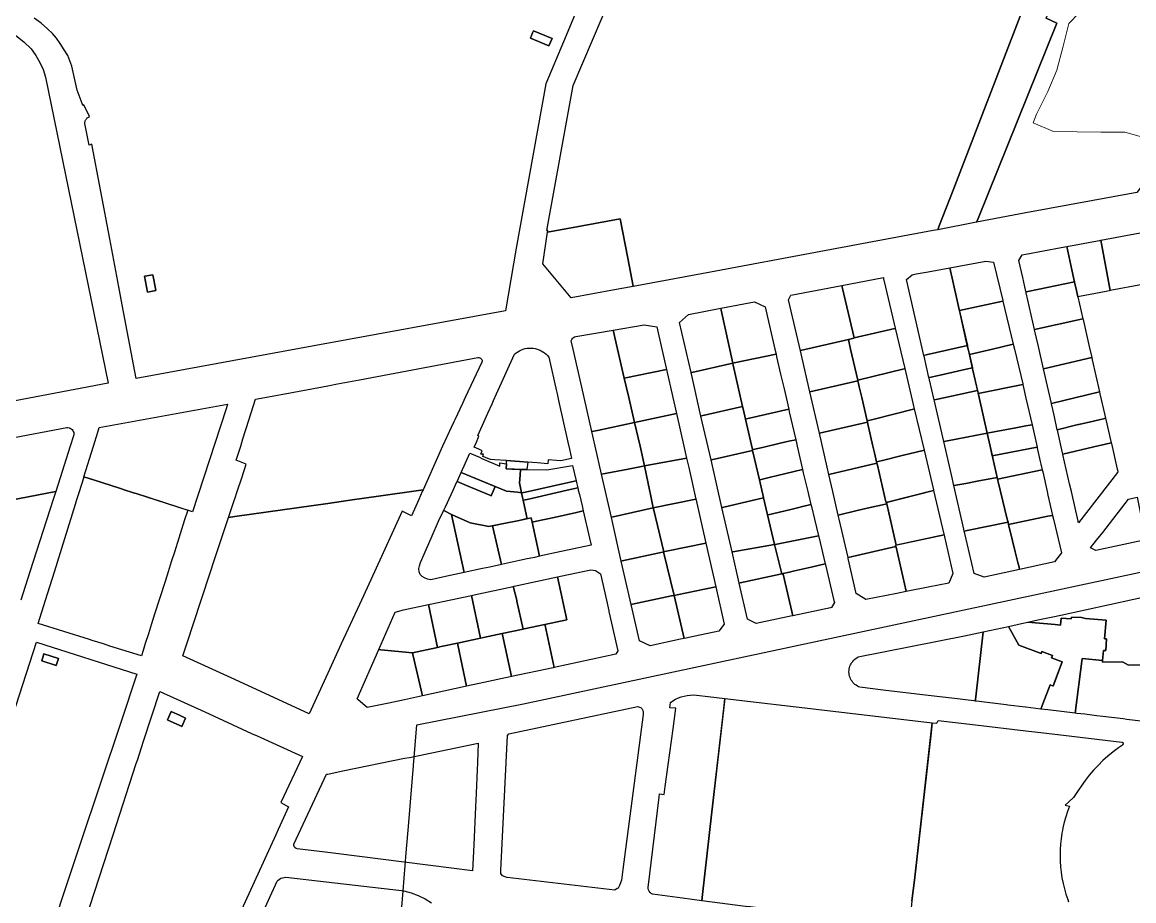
# Model space of a CAD drawing. Header units: metres. Extents: x 3 to 1027712, y 40 to 4430649.
# Drawn here: x 509466.7 to 509953.1, y 4409615.6 to 4410000.1 of the extents above; entities that cross this region are included whole.
import ezdxf

# ---------------------------------------------------------------- set-up
doc = ezdxf.new("R2010")
doc.units = ezdxf.units.M
doc.header["$MEASUREMENT"] = 0
doc.layers.add('A.ES.SDGC.CP.07003.cadastralparcel — CadastralParcel', color=1, linetype='Continuous')
doc.layers.add('Cauces_artificiales_5_km', color=141, linetype='Continuous', lineweight=30)
doc.layers.add('Lagunas_5_km', color=7, linetype='Continuous', lineweight=9, true_color=0xbff2e1)

msp = doc.modelspace()

# ---------------------------------------------------------------- linework, layer by layer
at = {"layer": 'A.ES.SDGC.CP.07003.cadastralparcel — CadastralParcel', "color": 7, "linetype": 'Continuous', "flags": 128}
for points in [[(509696.6, 4409908.24), (509696.7, 4409908.94), (509696.28, 4409908.97), (509707.78, 4409972.41), (509720.47, 4410002.19), (509731.91, 4410029.07), (509753.47, 4410079.67), (509755.49, 4410078.7), (509861.26, 4410027.88), (509904.92, 4410006.6), (509874.05, 4409926.6), (509868.02, 4409910.99), (509867.36, 4409909.29), (509865.38, 4409908.92), (509816.19, 4409899.76), (509767.9, 4409890.77), (509734.09, 4409884.48), (509734.07, 4409884.58), (509731.74, 4409896.78), (509728.44, 4409914.02), (509711.8, 4409911), (509696.6, 4409908.24)], [(509884.35, 4409912.6), (509884.98, 4409914.16), (509919.47, 4409999.63), (509914.84, 4410001.94), (509916.08, 4410004.7), (509935.37, 4410047.29), (509937.07, 4410051.17), (510027.7, 4410021.85), (509956.01, 4409927.54), (509954.55, 4409925.63), (509905.97, 4409916.61), (509884.35, 4409912.6)], [(509697.21, 4409989.7), (509698.55, 4409992.95), (509690.43, 4409996.31), (509690.08, 4409995.46), (509689.09, 4409993.06), (509697.21, 4409989.7)], [(509697.21, 4409989.7), (509689.09, 4409993.06), (509690.08, 4409995.46), (509690.43, 4409996.31), (509698.55, 4409992.95), (509697.21, 4409989.7)], [(509734.09, 4409884.48), (509725.9, 4409882.95), (509706.95, 4409879.42), (509700.42, 4409887.29), (509694.57, 4409894.34), (509696.6, 4409908.24), (509711.8, 4409911), (509728.44, 4409914.02), (509731.74, 4409896.78), (509734.07, 4409884.58), (509734.09, 4409884.48)], [(509942.85, 4409882.65), (509938.66, 4409904.68), (509955.92, 4409907.88), (509956.95, 4409902.6), (509959.73, 4409888.31), (509960.2, 4409885.92), (509956.95, 4409885.31), (509942.85, 4409882.65)], [(509906.01, 4409882.05), (509905.97, 4409882.21), (509904.58, 4409888.31), (509902.89, 4409895.75), (509904.32, 4409898.32), (509905.97, 4409898.63), (509921.33, 4409901.47), (509923.8, 4409901.93), (509926.05, 4409891.79), (509926.82, 4409888.31), (509927.21, 4409886.54), (509918.68, 4409884.73), (509911.73, 4409883.26), (509906.01, 4409882.05)], [(509938.27, 4409904.61), (509938.66, 4409904.68), (509942.85, 4409882.65), (509942.42, 4409882.57), (509941.02, 4409882.3), (509929.42, 4409880.11), (509928.67, 4409879.97), (509928.05, 4409882.76), (509927.4, 4409885.7), (509926.82, 4409888.31), (509926.05, 4409891.79), (509923.8, 4409901.93), (509929.42, 4409902.97), (509937.32, 4409904.43), (509938.27, 4409904.61)], [(509853.67, 4409887.48), (509856.15, 4409889.6), (509857.96, 4409889.93), (509863.2, 4409890.89), (509872.65, 4409892.63), (509875.89, 4409878.28), (509876.76, 4409874.44), (509880.33, 4409858.6), (509862.22, 4409854.51), (509861.3, 4409854.3), (509853.67, 4409887.48)], [(509891.76, 4409895.14), (509895.79, 4409878.38), (509895.88, 4409878.01), (509876.86, 4409874), (509876.76, 4409874.44), (509875.89, 4409878.28), (509872.65, 4409892.63), (509888.34, 4409895.52), (509891.76, 4409895.14)], [(509520.32, 4409888.92), (509520.21, 4409888.9), (509521.54, 4409881.92), (509525.23, 4409882.63), (509525.19, 4409882.81), (509523.9, 4409889.61), (509520.32, 4409888.92)], [(509521.54, 4409881.92), (509520.21, 4409888.9), (509520.32, 4409888.92), (509523.9, 4409889.61), (509525.19, 4409882.81), (509525.23, 4409882.63), (509521.54, 4409881.92)], [(509839.78, 4409887.67), (509843.56, 4409888.38), (509843.69, 4409887.82), (509844.56, 4409884.08), (509848.78, 4409866.16), (509848.56, 4409866.11), (509830.82, 4409861.92), (509825.71, 4409883.58), (509825.39, 4409884.94), (509839.78, 4409887.67)], [(509906.01, 4409882.05), (509911.73, 4409883.26), (509918.68, 4409884.73), (509927.21, 4409886.54), (509927.23, 4409886.45), (509927.28, 4409886.23), (509927.4, 4409885.7), (509928.05, 4409882.76), (509928.67, 4409879.97), (509929.42, 4409876.68), (509930.88, 4409870.29), (509909.72, 4409865.68), (509906.09, 4409881.68), (509906.03, 4409881.96), (509906.01, 4409882.05)], [(509825.71, 4409883.58), (509830.82, 4409861.92), (509830.59, 4409861.87), (509828.27, 4409861.32), (509807.33, 4409856.38), (509807.23, 4409856.35), (509802.1, 4409878.62), (509803.03, 4409880.71), (509825.39, 4409884.94), (509825.71, 4409883.58)], [(509792.12, 4409874.29), (509796.08, 4409857.06), (509796.6, 4409854.83), (509778.26, 4409851.01), (509777.62, 4409850.89), (509772.6, 4409874.03), (509772.4, 4409874.91), (509787.14, 4409877.7), (509791.82, 4409875.61), (509792.12, 4409874.29)], [(509895.88, 4409878.01), (509900.4, 4409859.16), (509891.25, 4409857.06), (509881.2, 4409854.75), (509880.68, 4409857.06), (509880.44, 4409858.11), (509876.86, 4409874), (509895.88, 4409878.01)], [(509772.6, 4409874.03), (509777.62, 4409850.89), (509759.7, 4409846.81), (509759.38, 4409846.74), (509754.36, 4409868.71), (509758.25, 4409872.23), (509772.4, 4409874.91), (509772.6, 4409874.03)], [(509725.33, 4409865.32), (509738.95, 4409867.62), (509744.44, 4409866.75), (509746.63, 4409857.06), (509748.64, 4409848.19), (509730.19, 4409844.33), (509727.24, 4409857.06), (509725.33, 4409865.32)], [(509930.91, 4409870.16), (509930.96, 4409869.94), (509933.63, 4409858.22), (509934.72, 4409853.41), (509913.64, 4409848.42), (509911.42, 4409858.22), (509909.77, 4409865.46), (509909.74, 4409865.57), (509909.72, 4409865.68), (509930.88, 4409870.29), (509930.91, 4409870.16)], [(509730.19, 4409844.33), (509732.15, 4409835.84), (509734.68, 4409824.93), (509718.41, 4409821.47), (509716, 4409820.96), (509712.63, 4409835.84), (509711.59, 4409840.43), (509707.81, 4409857.06), (509707, 4409860.65), (509707.16, 4409861.21), (509707.46, 4409861.71), (509707.88, 4409862.12), (509708.38, 4409862.4), (509708.95, 4409862.55), (509725.33, 4409865.32), (509727.24, 4409857.06), (509730.19, 4409844.33)], [(509848.56, 4409866.11), (509848.78, 4409866.16), (509852.96, 4409848.51), (509852.68, 4409848.44), (509832.35, 4409843.44), (509829.2, 4409857.06), (509828.58, 4409859.75), (509828.27, 4409861.32), (509830.59, 4409861.87), (509830.82, 4409861.92), (509848.56, 4409866.11)], [(509670.44, 4409828.96), (509672.3, 4409833.07), (509672.95, 4409834.49), (509674.27, 4409837.42), (509682.15, 4409854.84), (509682.83, 4409855.4), (509683.27, 4409855.71), (509683.56, 4409855.91), (509684.32, 4409856.33), (509685.14, 4409856.71), (509685.98, 4409857.02), (509686.84, 4409857.24), (509687.71, 4409857.4), (509688.6, 4409857.47), (509689.48, 4409857.47), (509690.37, 4409857.4), (509691.24, 4409857.25), (509692.1, 4409857.02), (509692.94, 4409856.72), (509693.75, 4409856.35), (509694.52, 4409855.92), (509694.82, 4409855.71), (509695.25, 4409855.41), (509695.94, 4409854.85), (509696.58, 4409854.23), (509697.16, 4409853.56), (509700.52, 4409838.62), (509700.79, 4409837.42), (509701.45, 4409834.49), (509705.52, 4409816.37), (509706.22, 4409813.27), (509707.12, 4409809.23), (509702.35, 4409808.17), (509700.52, 4409808.33), (509696.8, 4409808.64), (509696.66, 4409806.86), (509692.1, 4409807.21), (509687.95, 4409807.53), (509684.32, 4409807.81), (509678.68, 4409808.25), (509673.57, 4409808.64), (509671.56, 4409808.8), (509668.29, 4409810.04), (509668.61, 4409811.01), (509668.12, 4409811.05), (509667.38, 4409811.11), (509668.05, 4409812.6), (509666.51, 4409813.27), (509664.5, 4409814.14), (509665.47, 4409816.37), (509666.59, 4409818.95), (509666.03, 4409819.2), (509668.12, 4409823.82), (509670.44, 4409828.96)], [(509811.38, 4409838.37), (509807.23, 4409856.35), (509807.33, 4409856.38), (509828.27, 4409861.32), (509828.58, 4409859.75), (509829.2, 4409857.06), (509832.35, 4409843.44), (509832.42, 4409843.15), (509811.44, 4409838.38), (509811.38, 4409838.37)], [(509863.53, 4409844.61), (509861.39, 4409853.9), (509861.3, 4409854.3), (509862.22, 4409854.51), (509880.33, 4409858.6), (509880.44, 4409858.11), (509880.68, 4409857.06), (509881.2, 4409854.75), (509882.53, 4409848.83), (509879.75, 4409848.21), (509868.46, 4409845.71), (509866.9, 4409845.36), (509864.44, 4409844.82), (509863.53, 4409844.61)], [(509904.55, 4409841.86), (509904.63, 4409841.5), (509885.06, 4409837.63), (509885, 4409837.93), (509882.76, 4409847.83), (509881.2, 4409854.75), (509891.25, 4409857.06), (509900.4, 4409859.16), (509900.9, 4409857.06), (509904.55, 4409841.86)], [(509604.68, 4409841.81), (509612.76, 4409843.33), (509614.3, 4409843.62), (509666.15, 4409853.35), (509666.55, 4409853.37), (509666.94, 4409853.29), (509667.29, 4409853.12), (509667.59, 4409852.86), (509667.81, 4409852.53), (509667.94, 4409852.15), (509667.97, 4409851.76), (509667.9, 4409851.37), (509660.61, 4409835.84), (509659.36, 4409833.17), (509656.05, 4409826.13), (509655.64, 4409825.26), (509654.47, 4409822.77), (509650.65, 4409814.62), (509644.47, 4409800.77), (509642.1, 4409795.45), (509637.12, 4409794.74), (509614.3, 4409791.49), (509612.12, 4409791.18), (509600.47, 4409789.52), (509559.67, 4409783.72), (509556.97, 4409783.34), (509559.56, 4409791.18), (509559.67, 4409791.52), (509560.74, 4409794.74), (509562.73, 4409800.77), (509564.71, 4409806.75), (509560.35, 4409808.38), (509562.31, 4409814.62), (509563.31, 4409817.79), (509564.46, 4409821.47), (509564.87, 4409822.77), (509568.73, 4409835.07), (509572.83, 4409835.84), (509585.62, 4409838.24), (509600.4, 4409841.01), (509604.68, 4409841.81)], [(509778.26, 4409851.01), (509796.6, 4409854.83), (509796.86, 4409853.69), (509798.59, 4409846.15), (509800.08, 4409839.67), (509800.96, 4409835.84), (509802.13, 4409830.74), (509783.63, 4409826.6), (509783.2, 4409826.38), (509782.15, 4409830.96), (509781.93, 4409831.93), (509777.83, 4409849.98), (509777.62, 4409850.89), (509778.26, 4409851.01)], [(509934.96, 4409852.38), (509938.17, 4409838.28), (509917.08, 4409833.28), (509913.66, 4409848.34), (509913.64, 4409848.42), (509934.72, 4409853.41), (509934.96, 4409852.38)], [(509730.19, 4409844.33), (509748.64, 4409848.19), (509751.43, 4409835.84), (509753.02, 4409828.82), (509734.68, 4409824.93), (509732.15, 4409835.84), (509730.19, 4409844.33)], [(509759.7, 4409846.81), (509777.62, 4409850.89), (509777.83, 4409849.98), (509781.93, 4409831.93), (509763.96, 4409827.81), (509763.7, 4409827.75), (509759.38, 4409846.74), (509759.7, 4409846.81)], [(509852.68, 4409848.44), (509852.96, 4409848.51), (509857.11, 4409830.9), (509856.79, 4409830.82), (509848.11, 4409828.6), (509839, 4409826.27), (509836.47, 4409825.62), (509834.11, 4409835.84), (509833.98, 4409836.39), (509833.02, 4409840.54), (509832.69, 4409841.98), (509832.42, 4409843.15), (509832.35, 4409843.44), (509852.68, 4409848.44)], [(509882.61, 4409848.48), (509882.76, 4409847.83), (509884.77, 4409838.93), (509866.69, 4409835.04), (509865.77, 4409834.85), (509863.75, 4409843.62), (509863.61, 4409844.27), (509863.53, 4409844.61), (509864.44, 4409844.82), (509866.9, 4409845.36), (509868.46, 4409845.71), (509879.75, 4409848.21), (509882.53, 4409848.83), (509882.61, 4409848.48)], [(509815.54, 4409820.33), (509811.38, 4409838.37), (509811.44, 4409838.38), (509832.42, 4409843.15), (509832.69, 4409841.98), (509833.02, 4409840.54), (509833.98, 4409836.39), (509834.11, 4409835.84), (509836.47, 4409825.62), (509836.58, 4409825.14), (509815.56, 4409820.33), (509815.54, 4409820.33)], [(509885, 4409837.93), (509885.47, 4409835.84), (509888.99, 4409820.24), (509870.88, 4409816.81), (509869.96, 4409816.64), (509865.9, 4409834.29), (509865.77, 4409834.85), (509866.69, 4409835.04), (509884.77, 4409838.93), (509885, 4409837.93)], [(509904.63, 4409841.5), (509905.97, 4409835.59), (509908.61, 4409823.94), (509905.97, 4409823.45), (509901.54, 4409822.62), (509892.02, 4409820.81), (509889.65, 4409820.36), (509888.99, 4409820.24), (509885.47, 4409835.84), (509885.06, 4409837.63), (509904.63, 4409841.5)], [(509938.36, 4409837.46), (509940.49, 4409828.13), (509940.79, 4409826.79), (509939.92, 4409826.59), (509938.65, 4409826.28), (509935.58, 4409825.56), (509929.07, 4409824.04), (509928.8, 4409823.98), (509919.68, 4409821.79), (509918.25, 4409828.13), (509917.11, 4409833.16), (509917.08, 4409833.28), (509938.17, 4409838.28), (509938.36, 4409837.46)], [(509541.26, 4409785.87), (509516.53, 4409793.83), (509515.38, 4409794.18), (509510.93, 4409795.63), (509510.64, 4409795.71), (509508.86, 4409796.29), (509498.36, 4409799.68), (509493.72, 4409801.17), (509497.9, 4409814.62), (509499.78, 4409820.69), (509500.36, 4409822.68), (509556.58, 4409832.92), (509555.93, 4409830.92), (509541.26, 4409785.87)], [(509734.68, 4409824.93), (509753.02, 4409828.82), (509756.23, 4409814.62), (509757.42, 4409809.38), (509739.08, 4409805.9), (509737.06, 4409814.62), (509734.68, 4409824.93)], [(509763.96, 4409827.81), (509781.93, 4409831.93), (509782.15, 4409830.96), (509783.2, 4409826.38), (509786.26, 4409813.04), (509786.33, 4409812.74), (509768.29, 4409808.55), (509768.14, 4409808.52), (509763.7, 4409827.75), (509763.96, 4409827.81)], [(509783.63, 4409826.6), (509802.13, 4409830.74), (509802.38, 4409829.66), (509805.21, 4409817.39), (509802.23, 4409816.7), (509798.35, 4409815.81), (509790.64, 4409814.04), (509786.61, 4409813.11), (509786.26, 4409813.04), (509783.2, 4409826.38), (509783.63, 4409826.6)], [(509856.79, 4409830.82), (509857.11, 4409830.9), (509861.38, 4409812.83), (509861.02, 4409812.74), (509851.75, 4409810.43), (509843.23, 4409808.31), (509840.62, 4409807.66), (509839.69, 4409811.68), (509839.01, 4409814.62), (509836.95, 4409823.56), (509836.58, 4409825.14), (509836.47, 4409825.62), (509839, 4409826.27), (509848.11, 4409828.6), (509856.79, 4409830.82)], [(509718.41, 4409821.47), (509734.68, 4409824.93), (509737.06, 4409814.62), (509739.08, 4409805.9), (509738.44, 4409805.78), (509731.86, 4409804.53), (509720.23, 4409802.33), (509717.44, 4409814.62), (509716, 4409820.96), (509718.41, 4409821.47)], [(509815.56, 4409820.33), (509836.58, 4409825.14), (509836.95, 4409823.56), (509839.01, 4409814.62), (509839.69, 4409811.68), (509840.62, 4409807.66), (509840.75, 4409807.06), (509819.71, 4409802.2), (509818.99, 4409805.33), (509815.54, 4409820.33), (509815.56, 4409820.33)], [(509891.22, 4409810.37), (509890.26, 4409814.62), (509888.99, 4409820.24), (509889.65, 4409820.36), (509892.02, 4409820.81), (509901.54, 4409822.62), (509905.97, 4409823.45), (509908.61, 4409823.94), (509910.82, 4409814.19), (509891.22, 4409810.37)], [(509940.92, 4409826.25), (509943.25, 4409816.05), (509943.25, 4409816.03), (509942.6, 4409815.87), (509935.7, 4409814.21), (509922.11, 4409811.1), (509922, 4409811.58), (509919.73, 4409821.6), (509919.68, 4409821.79), (509928.8, 4409823.98), (509929.07, 4409824.04), (509935.58, 4409825.56), (509938.65, 4409826.28), (509939.92, 4409826.59), (509940.79, 4409826.79), (509940.92, 4409826.25)], [(509870.88, 4409816.81), (509888.99, 4409820.24), (509890.26, 4409814.62), (509891.45, 4409809.34), (509893.37, 4409800.87), (509884.59, 4409799.23), (509879.6, 4409798.3), (509875.31, 4409797.5), (509874.4, 4409797.33), (509873.31, 4409802.07), (509869.96, 4409816.64), (509870.88, 4409816.81)], [(509793.6, 4409800.84), (509789.54, 4409799.87), (509789.32, 4409799.82), (509786.48, 4409812.07), (509786.33, 4409812.74), (509786.26, 4409813.04), (509786.61, 4409813.11), (509790.64, 4409814.04), (509798.35, 4409815.81), (509802.23, 4409816.7), (509805.21, 4409817.39), (509805.53, 4409815.98), (509805.84, 4409814.62), (509808.2, 4409804.35), (509793.6, 4409800.84)], [(509910.9, 4409813.83), (509911.06, 4409813.15), (509912.24, 4409807.91), (509912.52, 4409806.67), (509913.09, 4409804.16), (509893.54, 4409800.11), (509893.37, 4409800.87), (509891.45, 4409809.34), (509891.28, 4409810.06), (509891.22, 4409810.37), (509910.82, 4409814.19), (509910.9, 4409813.83)], [(509946.13, 4409803.61), (509946.22, 4409803.23), (509946.04, 4409803), (509928.93, 4409781.09), (509928.86, 4409781.4), (509928.79, 4409781.7), (509925.83, 4409794.74), (509925.08, 4409798.04), (509922.16, 4409810.87), (509922.11, 4409811.1), (509935.7, 4409814.21), (509942.6, 4409815.87), (509943.25, 4409816.03), (509943.33, 4409815.67), (509945.89, 4409804.47), (509946.13, 4409803.61)], [(509662.96, 4409801.32), (509658.75, 4409803.05), (509662.6, 4409811.54), (509663.24, 4409811.26), (509666.75, 4409809.73), (509667.9, 4409809.23), (509675.73, 4409805.81), (509675.74, 4409807.28), (509678.58, 4409806.88), (509678.42, 4409804.64), (509680.96, 4409804.54), (509682, 4409804.5), (509684.72, 4409804.4), (509684.55, 4409801.88), (509684.32, 4409798.46), (509685.24, 4409794.12), (509683.38, 4409794.43), (509678.65, 4409794.86), (509662.96, 4409801.32)], [(509682, 4409804.5), (509678.42, 4409804.64), (509678.58, 4409806.88), (509678.68, 4409808.25), (509684.32, 4409807.81), (509687.95, 4409807.53), (509687.46, 4409804.3), (509682, 4409804.5)], [(509742.88, 4409787.62), (509742.13, 4409791.23), (509741.54, 4409794.09), (509741.4, 4409794.74), (509739.08, 4409805.9), (509757.42, 4409809.38), (509758.4, 4409805.26), (509761.5, 4409791.34), (509742.88, 4409787.62)], [(509786.49, 4409812.07), (509789.32, 4409799.82), (509791.12, 4409792.07), (509791.16, 4409791.89), (509786.78, 4409790.88), (509773.16, 4409787.73), (509772.93, 4409787.68), (509768.14, 4409808.52), (509768.29, 4409808.55), (509786.33, 4409812.74), (509786.49, 4409812.07)], [(509865.48, 4409795.46), (509865.56, 4409795.1), (509844.73, 4409789.9), (509844.64, 4409790.26), (509840.94, 4409806.26), (509840.75, 4409807.06), (509840.62, 4409807.66), (509843.23, 4409808.31), (509851.75, 4409810.43), (509861.02, 4409812.74), (509861.38, 4409812.83), (509865.48, 4409795.46)], [(509685.24, 4409794.12), (509684.32, 4409798.46), (509684.55, 4409801.88), (509684.72, 4409804.4), (509687.46, 4409804.3), (509696.21, 4409804.21), (509707.53, 4409806.09), (509709.11, 4409799.38), (509704.48, 4409798.36), (509686.95, 4409794.49), (509685.24, 4409794.12)], [(509720.23, 4409802.33), (509731.86, 4409804.53), (509738.44, 4409805.78), (509739.08, 4409805.9), (509741.4, 4409794.74), (509741.54, 4409794.09), (509742.13, 4409791.23), (509742.88, 4409787.62), (509724.71, 4409783.45), (509724.52, 4409783.42), (509720.23, 4409802.33)], [(509789.54, 4409799.87), (509793.6, 4409800.84), (509808.2, 4409804.35), (509808.53, 4409802.93), (509810.49, 4409794.74), (509810.8, 4409793.46), (509811.88, 4409788.97), (509807.59, 4409787.95), (509807.21, 4409787.92), (509802.44, 4409786.72), (509793.18, 4409784.5), (509792.92, 4409784.45), (509791.16, 4409791.89), (509791.12, 4409792.07), (509789.32, 4409799.82), (509789.54, 4409799.87)], [(509844.73, 4409789.9), (509844.93, 4409789.95), (509845.07, 4409789.35), (509844.87, 4409789.3), (509844.49, 4409789.22), (509837.81, 4409787.67), (509832.08, 4409786.35), (509823.81, 4409784.44), (509821.43, 4409794.74), (509819.71, 4409802.2), (509840.75, 4409807.06), (509840.94, 4409806.26), (509844.64, 4409790.26), (509844.73, 4409789.9)], [(509913.29, 4409803.28), (509915.23, 4409794.74), (509915.6, 4409793.09), (509917.6, 4409784.29), (509915.6, 4409783.98), (509898.35, 4409780.34), (509898.12, 4409781.28), (509897.81, 4409782.56), (509894.84, 4409794.74), (509893.82, 4409798.89), (509893.65, 4409799.61), (509893.54, 4409800.11), (509913.09, 4409804.16), (509913.18, 4409803.76), (509913.29, 4409803.28)], [(509538.95, 4409786.07), (509537.74, 4409782.28), (509535.82, 4409776.21), (509535.21, 4409774.31), (509533.27, 4409768.21), (509531.91, 4409763.92), (509530.54, 4409759.63), (509529.18, 4409755.34), (509526.91, 4409748.19), (509524.64, 4409741.05), (509523.27, 4409736.76), (509521.91, 4409732.47), (509520.54, 4409728.18), (509519.57, 4409725.11), (509518.82, 4409722.76), (509505.04, 4409727.1), (509502.19, 4409728), (509497.29, 4409729.55), (509496.18, 4409729.9), (509473.73, 4409736.98), (509476.91, 4409747.19), (509480.77, 4409759.59), (509485.32, 4409774.22), (509490, 4409789.25), (509490.6, 4409791.18), (509491.71, 4409794.74), (509493.59, 4409800.77), (509493.72, 4409801.17), (509498.36, 4409799.68), (509508.86, 4409796.29), (509510.64, 4409795.71), (509510.93, 4409795.63), (509515.38, 4409794.18), (509516.53, 4409793.83), (509539.12, 4409786.56), (509538.95, 4409786.07)], [(509671.91, 4409792.84), (509673.62, 4409796.93), (509678.65, 4409794.86), (509683.38, 4409794.43), (509685.24, 4409794.12), (509685.4, 4409793.38), (509686.06, 4409790.16), (509687.68, 4409782.82), (509687.1, 4409782.7), (509684.22, 4409782.07), (509677.51, 4409780.74), (509670.86, 4409779.43), (509662.76, 4409780.96), (509654.62, 4409784.69), (509651.19, 4409786.41), (509651.4, 4409786.82), (509651.92, 4409787.97), (509654.38, 4409793.39), (509655.25, 4409795.32), (509656.89, 4409798.94), (509656.98, 4409799.15), (509661.18, 4409797.38), (509671.37, 4409793.06), (509671.91, 4409792.84)], [(509673.47, 4409796.99), (509673.62, 4409796.93), (509671.91, 4409792.84), (509671.69, 4409792.93), (509671.37, 4409793.06), (509661.18, 4409797.38), (509656.98, 4409799.15), (509658.75, 4409803.05), (509662.96, 4409801.32), (509673.2, 4409797.1), (509673.47, 4409796.99)], [(509709.26, 4409798.74), (509709.83, 4409796.33), (509705.12, 4409795.32), (509687.61, 4409791.28), (509685.91, 4409790.89), (509685.4, 4409793.38), (509685.24, 4409794.12), (509686.95, 4409794.49), (509704.48, 4409798.36), (509709.11, 4409799.38), (509709.26, 4409798.74)], [(509878.98, 4409777.43), (509878.78, 4409778.3), (509874.4, 4409797.33), (509875.31, 4409797.5), (509879.6, 4409798.3), (509884.59, 4409799.23), (509893.37, 4409800.87), (509893.65, 4409799.61), (509894.84, 4409794.74), (509897.81, 4409782.56), (509898.12, 4409781.28), (509880.23, 4409777.68), (509878.98, 4409777.43)], [(509642.1, 4409795.45), (509641.78, 4409794.74), (509640.19, 4409791.18), (509637.02, 4409784.07), (509632.98, 4409786.07), (509620.83, 4409759.59), (509615.14, 4409747.19), (509614.3, 4409745.35), (509606.34, 4409728), (509600.47, 4409715.2), (509592.31, 4409697.42), (509559.67, 4409712.39), (509536.94, 4409722.81), (509538.66, 4409728), (509545.01, 4409747.19), (509549.11, 4409759.59), (509550.59, 4409764.05), (509553.48, 4409772.79), (509556.97, 4409783.34), (509559.67, 4409783.72), (509600.47, 4409789.52), (509612.12, 4409791.18), (509614.3, 4409791.49), (509637.12, 4409794.74), (509642.1, 4409795.45)], [(509709.95, 4409795.8), (509710.06, 4409795.32), (509710.52, 4409793.39), (509711.68, 4409788.43), (509712.21, 4409786.21), (509709.24, 4409785.56), (509699.46, 4409783.42), (509691.79, 4409781.74), (509689.93, 4409781.33), (509689.49, 4409783.22), (509687.68, 4409782.82), (509686.06, 4409790.16), (509685.91, 4409790.89), (509687.61, 4409791.28), (509705.12, 4409795.32), (509709.83, 4409796.33), (509709.95, 4409795.8)], [(509849.23, 4409771.3), (509844.93, 4409789.95), (509865.56, 4409795.1), (509870.06, 4409776.04), (509870.11, 4409775.83), (509849.23, 4409771.3)], [(509761.6, 4409790.92), (509765.84, 4409772.16), (509748.7, 4409768.59), (509747.95, 4409768.42), (509747.55, 4409768.33), (509742.98, 4409787.15), (509742.88, 4409787.62), (509761.5, 4409791.34), (509761.6, 4409790.92)], [(509791.16, 4409791.89), (509792.92, 4409784.45), (509795.87, 4409771.48), (509777.72, 4409768.32), (509777.37, 4409768.26), (509772.93, 4409787.68), (509773.16, 4409787.73), (509786.78, 4409790.88), (509791.16, 4409791.89)], [(509793.18, 4409784.5), (509802.44, 4409786.72), (509807.21, 4409787.92), (509807.59, 4409787.95), (509811.88, 4409788.97), (509812.06, 4409788.22), (509813.41, 4409782.56), (509815.14, 4409775.36), (509796.25, 4409771.54), (509795.87, 4409771.48), (509792.92, 4409784.45), (509793.18, 4409784.5)], [(509844.87, 4409789.3), (509845.07, 4409789.35), (509849.23, 4409771.3), (509848.9, 4409771.23), (509849.03, 4409770.68), (509828.1, 4409765.84), (509824.24, 4409782.56), (509823.81, 4409784.44), (509832.08, 4409786.35), (509837.81, 4409787.67), (509844.49, 4409789.22), (509844.87, 4409789.3)], [(509955.93, 4409785.7), (509956.95, 4409780.43), (509957.41, 4409778.04), (509958.28, 4409773.56), (509956.95, 4409773.28), (509936.48, 4409768.95), (509934.24, 4409770.05), (509936.88, 4409773.43), (509939.54, 4409776.85), (509950.91, 4409791.42), (509954.67, 4409792.21), (509955.93, 4409785.7)], [(509650.94, 4409785.91), (509651.19, 4409786.41), (509654.62, 4409784.69), (509660.05, 4409759.25), (509651.92, 4409757.5), (509645.58, 4409756.13), (509644, 4409756.41), (509642.74, 4409756.97), (509641.69, 4409757.51), (509640.87, 4409758.34), (509640.45, 4409759.61), (509640.27, 4409760.98), (509640.51, 4409762.23), (509640.93, 4409763.73), (509645.6, 4409774.27), (509649.37, 4409782.79), (509650.02, 4409784.1), (509650.94, 4409785.91)], [(509662.76, 4409780.96), (509670.86, 4409779.43), (509672.52, 4409779.76), (509672.66, 4409779.08), (509676.48, 4409762.8), (509673.25, 4409762.11), (509671.3, 4409761.69), (509668.11, 4409761), (509660.05, 4409759.25), (509654.62, 4409784.69), (509662.76, 4409780.96)], [(509693.1, 4409766.4), (509689.93, 4409781.33), (509691.79, 4409781.74), (509699.46, 4409783.42), (509709.24, 4409785.56), (509712.21, 4409786.21), (509715.02, 4409774.27), (509715.72, 4409771.29), (509700.52, 4409768), (509695.05, 4409766.82), (509693.1, 4409766.4)], [(509724.71, 4409783.45), (509742.88, 4409787.62), (509742.98, 4409787.15), (509747.55, 4409768.33), (509747.4, 4409768.3), (509746.92, 4409768.18), (509729.23, 4409764.4), (509728.85, 4409764.31), (509724.52, 4409783.42), (509724.71, 4409783.45)], [(509917.6, 4409784.29), (509917.99, 4409782.56), (509921.48, 4409767.82), (509918.47, 4409764.02), (509903.16, 4409760.63), (509902.92, 4409761.63), (509902.42, 4409763.7), (509901.28, 4409768.36), (509900.1, 4409773.18), (509898.35, 4409780.34), (509915.6, 4409783.98), (509917.6, 4409784.29)], [(509684.22, 4409782.07), (509689.49, 4409783.22), (509689.93, 4409781.33), (509693.1, 4409766.4), (509690.87, 4409765.92), (509686.96, 4409765.07), (509685.01, 4409764.65), (509684.32, 4409764.5), (509676.48, 4409762.8), (509672.66, 4409779.08), (509672.52, 4409779.76), (509677.51, 4409780.74), (509684.22, 4409782.07)], [(509898.35, 4409780.34), (509900.1, 4409773.18), (509901.28, 4409768.36), (509902.42, 4409763.7), (509902.92, 4409761.63), (509903.16, 4409760.63), (509887.73, 4409757.21), (509883.26, 4409758.82), (509879.21, 4409776.41), (509878.98, 4409777.43), (509880.23, 4409777.68), (509898.12, 4409781.28), (509898.35, 4409780.34)], [(509796.25, 4409771.54), (509815.14, 4409775.36), (509815.26, 4409774.85), (509818.09, 4409763.06), (509812.02, 4409761.66), (509804.13, 4409759.84), (509802.42, 4409759.45), (509799.68, 4409758.81), (509799.28, 4409758.73), (509799.06, 4409758.68), (509795.87, 4409771.48), (509796.25, 4409771.54)], [(509870.32, 4409774.93), (509874.02, 4409758.92), (509872.16, 4409754.69), (509863.2, 4409752.89), (509853.51, 4409750.95), (509853.47, 4409751.11), (509849.11, 4409770.33), (509849.03, 4409770.68), (509848.9, 4409771.23), (509870.11, 4409775.83), (509870.32, 4409774.93)], [(509748.7, 4409768.59), (509765.84, 4409772.16), (509770.19, 4409752.95), (509753.33, 4409749.54), (509752.07, 4409749.28), (509747.4, 4409768.3), (509747.55, 4409768.33), (509747.95, 4409768.42), (509748.7, 4409768.59)], [(509777.72, 4409768.32), (509795.87, 4409771.48), (509799.06, 4409758.68), (509780.91, 4409754.7), (509780.49, 4409754.61), (509777.37, 4409768.26), (509777.72, 4409768.32)], [(509831.72, 4409750.15), (509828.21, 4409765.35), (509828.1, 4409765.84), (509849.03, 4409770.68), (509849.11, 4409770.33), (509853.47, 4409751.11), (509853.51, 4409750.95), (509849.49, 4409750.15), (509835.94, 4409747.43), (509831.72, 4409750.15)], [(509733.74, 4409745.41), (509733.16, 4409745.31), (509728.85, 4409764.31), (509729.23, 4409764.4), (509746.92, 4409768.18), (509747.4, 4409768.3), (509752.07, 4409749.28), (509750.9, 4409749.03), (509733.74, 4409745.41)], [(509704.99, 4409738.63), (509700.96, 4409757.36), (509702.33, 4409757.66), (509715.48, 4409760.48), (509717.55, 4409760.15), (509719.73, 4409758.64), (509722.32, 4409747.19), (509723.37, 4409742.58), (509723.46, 4409742.17), (509726.92, 4409726.87), (509727.34, 4409725.03), (509726.45, 4409723.51), (509699.46, 4409717.71), (509695.52, 4409736.05), (509695.41, 4409736.58), (509704.99, 4409738.63)], [(509821.93, 4409747.01), (509822.12, 4409746.22), (509820.84, 4409743.98), (509820.36, 4409743.88), (509810.8, 4409741.84), (509803.98, 4409740.39), (509799.74, 4409758.55), (509799.68, 4409758.81), (509802.42, 4409759.45), (509804.13, 4409759.84), (509812.02, 4409761.66), (509818.09, 4409763.06), (509818.17, 4409762.71), (509821.93, 4409747.01)], [(509686.29, 4409734.62), (509685.97, 4409734.55), (509683.21, 4409746.75), (509683.1, 4409747.19), (509681.69, 4409752.72), (509681.57, 4409753.2), (509681.95, 4409753.28), (509700.96, 4409757.36), (509704.99, 4409738.63), (509695.41, 4409736.58), (509686.29, 4409734.62)], [(509780.91, 4409754.7), (509799.06, 4409758.68), (509799.28, 4409758.73), (509799.68, 4409758.81), (509799.74, 4409758.55), (509803.98, 4409740.39), (509803.64, 4409740.31), (509787.95, 4409736.96), (509784.08, 4409738.87), (509780.49, 4409754.61), (509780.91, 4409754.7)], [(509664.42, 4409749.52), (509681.57, 4409753.2), (509681.69, 4409752.72), (509683.1, 4409747.19), (509683.21, 4409746.75), (509685.97, 4409734.55), (509676.76, 4409732.57), (509668.56, 4409730.81), (509667.27, 4409730.53), (509663.24, 4409749.26), (509664.42, 4409749.52)], [(509753.33, 4409749.54), (509770.19, 4409752.95), (509773.88, 4409736.66), (509771.51, 4409733.58), (509758.4, 4409730.82), (509757.33, 4409730.6), (509756.35, 4409730.39), (509752.07, 4409749.28), (509753.33, 4409749.54)], [(509644.49, 4409745.25), (509648.5, 4409726.51), (509637.49, 4409724.18), (509623.67, 4409725.5), (509622.75, 4409725.63), (509629.91, 4409741.88), (509633.59, 4409742.89), (509644.49, 4409745.25)], [(509667.27, 4409730.53), (509657.12, 4409728.35), (509650.05, 4409726.85), (509648.5, 4409726.51), (509644.49, 4409745.25), (509645.28, 4409745.42), (509663.24, 4409749.26), (509667.27, 4409730.53)], [(509733.74, 4409745.41), (509750.9, 4409749.03), (509752.07, 4409749.28), (509756.35, 4409730.39), (509754.84, 4409730.07), (509741.53, 4409727.26), (509736.78, 4409729.37), (509733.16, 4409745.31), (509733.74, 4409745.41)], [(509686.29, 4409734.62), (509695.41, 4409736.58), (509695.52, 4409736.05), (509699.46, 4409717.71), (509699.07, 4409717.62), (509680.83, 4409713.71), (509676.9, 4409731.97), (509676.76, 4409732.57), (509685.97, 4409734.55), (509686.29, 4409734.62)], [(509887.19, 4409733.32), (509898.26, 4409735.71), (509902.89, 4409727.48), (509912.6, 4409723.83), (509912.91, 4409724.67), (509917.56, 4409722.93), (509917.2, 4409721.96), (509921.88, 4409720.2), (509917.88, 4409709.58), (509916.49, 4409710.1), (509913.35, 4409701.75), (509912.52, 4409699.54), (509905.97, 4409700.33), (509905.78, 4409700.35), (509898.09, 4409701.28), (509897.35, 4409701.37), (509884.34, 4409702.94), (509883.78, 4409703.01), (509883.99, 4409704.87), (509887.19, 4409733.32)], [(509927.45, 4409697.74), (509915.6, 4409699.17), (509912.52, 4409699.54), (509913.35, 4409701.75), (509916.49, 4409710.1), (509917.69, 4409709.65), (509917.88, 4409709.58), (509918.52, 4409711.28), (509921.88, 4409720.2), (509917.2, 4409721.96), (509917.56, 4409722.93), (509912.91, 4409724.67), (509912.6, 4409723.83), (509902.89, 4409727.48), (509898.26, 4409735.71), (509904.08, 4409736.97), (509906.73, 4409737.54), (509918.7, 4409736.46), (509921.05, 4409736.24), (509921.33, 4409739.23), (509925.81, 4409739.01), (509925.85, 4409739.8), (509930.27, 4409739.58), (509931.98, 4409739.18), (509941.09, 4409738.45), (509940.34, 4409730.27), (509941.26, 4409730.27), (509940.98, 4409725.15), (509939.87, 4409725.21), (509939.46, 4409720.75), (509930.52, 4409721.58), (509927.45, 4409697.74)], [(509668.56, 4409730.81), (509676.76, 4409732.57), (509676.9, 4409731.97), (509680.83, 4409713.71), (509680.21, 4409713.57), (509668.7, 4409711.09), (509661.18, 4409709.48), (509657.27, 4409727.67), (509657.12, 4409728.35), (509667.27, 4409730.53), (509668.56, 4409730.81)], [(509879.13, 4409731.57), (509887.19, 4409733.32), (509883.99, 4409704.87), (509883.78, 4409703.01), (509883.17, 4409703.08), (509874.66, 4409704.11), (509863.2, 4409705.49), (509843.54, 4409707.86), (509833.32, 4409709.09), (509832.74, 4409709.32), (509832.18, 4409709.6), (509831.64, 4409709.93), (509831.14, 4409710.3), (509830.67, 4409710.72), (509830.24, 4409711.18), (509829.86, 4409711.67), (509829.51, 4409712.19), (509829.21, 4409712.75), (509828.97, 4409713.32), (509828.77, 4409713.92), (509828.63, 4409714.53), (509828.54, 4409715.15), (509828.51, 4409715.78), (509828.53, 4409716.4), (509828.6, 4409717.02), (509828.73, 4409717.64), (509828.92, 4409718.24), (509829.15, 4409718.82), (509829.44, 4409719.38), (509829.77, 4409719.91), (509830.15, 4409720.41), (509830.57, 4409720.87), (509831.03, 4409721.3), (509831.52, 4409721.68), (509832.05, 4409722.02), (509832.6, 4409722.32), (509879.13, 4409731.57)], [(509464.01, 4409593.09), (509434.28, 4409609.09), (509444.27, 4409640.04), (509461.56, 4409693.62), (509464.01, 4409701.2), (509472.92, 4409728.8), (509516.88, 4409714.86), (509509.81, 4409693.62), (509491.97, 4409640.04), (509474.46, 4409587.46), (509464.01, 4409593.09)], [(509623.67, 4409725.5), (509637.49, 4409724.18), (509637.7, 4409723.37), (509641.86, 4409705.32), (509634.01, 4409703.63), (509629.12, 4409702.58), (509627.12, 4409702.16), (509617.72, 4409700.14), (509613.76, 4409703.58), (509613.23, 4409704.04), (509622.75, 4409725.63), (509623.67, 4409725.5)], [(509650.05, 4409726.85), (509657.12, 4409728.35), (509657.27, 4409727.67), (509661.18, 4409709.48), (509660.52, 4409709.33), (509641.86, 4409705.32), (509637.7, 4409723.37), (509637.49, 4409724.18), (509648.5, 4409726.51), (509650.05, 4409726.85)], [(509482.55, 4409721.67), (509481.57, 4409718.57), (509475.24, 4409720.58), (509476.22, 4409723.67), (509482.55, 4409721.67)], [(509482.55, 4409721.67), (509476.22, 4409723.67), (509475.24, 4409720.58), (509481.57, 4409718.57), (509482.55, 4409721.67)], [(509567.09, 4409688.88), (509569.52, 4409687.77), (509589.29, 4409678.73), (509579.89, 4409658.58), (509583.21, 4409656.7), (509579.58, 4409648.73), (509578.67, 4409646.75), (509577.65, 4409644.51), (509553.22, 4409590.99), (509549.78, 4409592.47), (509546.58, 4409585.59), (509544.35, 4409580.79), (509533.31, 4409557.05), (509487.79, 4409580.79), (509486.06, 4409581.69), (509506.47, 4409644.51), (509516.63, 4409675.76), (509517.09, 4409677.19), (509519.77, 4409685.44), (509526.86, 4409707.25), (509546.58, 4409698.25), (509567.09, 4409688.88)], [(509766.82, 4409705.05), (509774.21, 4409704.19), (509769, 4409658.38), (509768.41, 4409653.19), (509764.45, 4409618.39), (509764.14, 4409615.66), (509755.61, 4409616.76), (509742.49, 4409618.47), (509741.96, 4409618.83), (509741.49, 4409619.27), (509741.11, 4409619.79), (509740.83, 4409620.36), (509740.65, 4409620.98), (509740.7, 4409621.44), (509745.4, 4409660.98), (509745.57, 4409662.38), (509747.65, 4409662.18), (509748.11, 4409665.62), (509749.4, 4409675.14), (509751.51, 4409690.84), (509752.73, 4409699.85), (509750.07, 4409700.05), (509750.34, 4409702.34), (509751.45, 4409703.11), (509752.61, 4409703.8), (509753.83, 4409704.38), (509755.1, 4409704.86), (509756.39, 4409705.24), (509757.72, 4409705.5), (509759.06, 4409705.66), (509760.41, 4409705.7), (509761.76, 4409705.64), (509766.82, 4409705.05)], [(509773.7, 4409699.7), (509774.21, 4409704.19), (509816.61, 4409699.22), (509864.95, 4409693.55), (509864.44, 4409689.06), (509857.12, 4409624.64), (509856.09, 4409615.61), (509855.56, 4409610.97), (509855.28, 4409608.48), (509854.86, 4409604.79), (509854.76, 4409603.91), (509840.35, 4409605.78), (509816.61, 4409608.86), (509800.34, 4409610.97), (509793.07, 4409611.91), (509785.34, 4409612.91), (509783.29, 4409613.18), (509764.14, 4409615.66), (509764.45, 4409618.39), (509768.41, 4409653.19), (509769, 4409658.38), (509773.7, 4409699.7)], [(509532.16, 4409698.37), (509531.82, 4409698.42), (509530.2, 4409694.76), (509530.46, 4409694.65), (509535.41, 4409692.46), (509536.61, 4409691.94), (509538.22, 4409695.59), (509535.52, 4409696.83), (509532.16, 4409698.37)], [(509530.46, 4409694.65), (509530.2, 4409694.76), (509531.82, 4409698.42), (509532.16, 4409698.37), (509535.52, 4409696.83), (509538.22, 4409695.59), (509536.61, 4409691.94), (509535.41, 4409692.46), (509530.46, 4409694.65)], [(509738.43, 4409697.47), (509738.43, 4409697.11), (509729.54, 4409629.36), (509728.92, 4409624.62), (509728.15, 4409622.29), (509727.43, 4409621.2), (509727.03, 4409620.99), (509726.07, 4409620.3), (509678.89, 4409625.76), (509678.73, 4409625.8), (509678.08, 4409626.1), (509678.06, 4409626.11), (509676.94, 4409626.59), (509676.11, 4409627.56), (509676.11, 4409628.94), (509679.02, 4409687.96), (509679.71, 4409688.65), (509736.11, 4409700.61), (509736.88, 4409700.36), (509737.5, 4409700.02), (509737.84, 4409699.71), (509738, 4409699.53), (509738.34, 4409698.92), (509738.49, 4409698.23), (509738.45, 4409697.53), (509738.43, 4409697.47)], [(509634.06, 4409677.97), (509636.19, 4409678.4), (509666.3, 4409684.57), (509665.93, 4409676.18), (509665.78, 4409672.86), (509665.32, 4409662.65), (509665.32, 4409662.61), (509665.06, 4409656.8), (509664.31, 4409640.04), (509663.81, 4409628.75), (509645.43, 4409631.06), (509644.18, 4409631.22), (509603.89, 4409636.28), (509600.47, 4409636.71), (509587, 4409638.4), (509586.58, 4409638.54), (509586.21, 4409638.77), (509585.91, 4409639.09), (509585.7, 4409639.47), (509585.59, 4409639.9), (509585.59, 4409640.33), (509599.83, 4409670.97), (509600.47, 4409671.1), (509602.27, 4409671.47), (509607.03, 4409672.44), (509634.06, 4409677.97)]]:
    msp.add_lwpolyline(points, close=True, dxfattribs=at)
for points in [[(509736.57, 4410070.54), (509703.56, 4409991.55), (509695.82, 4409973.13), (509682.89, 4409901.26), (509678.18, 4409873.79), (509595.13, 4409858.56), (509516.57, 4409844.14), (509510.46, 4409876.47), (509508.98, 4409884.31), (509505.01, 4409905.3), (509497.16, 4409946.8), (509496.04, 4409946.25), (509494.16, 4409955.8), (509494.15, 4409955.86), (509494.14, 4409956.12), (509494.15, 4409956.39), (509494.19, 4409956.65), (509494.26, 4409956.91), (509494.35, 4409957.16), (509494.47, 4409957.4), (509494.61, 4409957.62), (509494.69, 4409957.73), (509494.77, 4409957.83), (509494.95, 4409958.03), (509495.16, 4409958.2), (509495.37, 4409958.36), (509495.73, 4409958.55), (509496.16, 4409958.8), (509493.63, 4409963.9), (509493.28, 4409963.71), (509492.96, 4409964.56), (509490.77, 4409970.33), (509488.36, 4409980.89), (509487.54, 4409983.14), (509486.58, 4409985.47), (509485.12, 4409988.04), (509483.36, 4409990.73), (509481.63, 4409993.07), (509479.91, 4409995.11), (509477.8, 4409997.18), (509475.02, 4409999.66), (509471.86, 4410001.88)], [(509914.84, 4410001.94), (509919.47, 4409999.63), (509884.98, 4409914.16), (509884.35, 4409912.6), (509867.36, 4409909.29), (509867.36, 4409909.29), (509868.02, 4409910.99), (509874.05, 4409926.6), (509904.92, 4410006.6)], [(509463.11, 4409994.93), (509467.45, 4409991.45), (509470.67, 4409988.41), (509470.67, 4409988.41), (509471.39, 4409987.42), (509472.64, 4409985.54), (509474.35, 4409982.51), (509475.79, 4409979.34), (509476.95, 4409976.06), (509504.24, 4409842.17), (509343.71, 4409811.63)], [(509460.09, 4409817.79), (509486.18, 4409822.68), (509486.69, 4409822.69), (509487.19, 4409822.61), (509487.67, 4409822.44), (509488.1, 4409822.19), (509488.49, 4409821.86), (509488.81, 4409821.46), (509489.05, 4409821.02), (509489.21, 4409820.54), (509489.28, 4409820.04), (509489.26, 4409819.53), (509489.26, 4409819.53), (509487.72, 4409814.62), (509483.27, 4409800.77), (509481.33, 4409794.74), (509401.06, 4409779.21)], [(509401.06, 4409779.21), (509481.33, 4409794.74), (509481.33, 4409794.74), (509480.19, 4409791.18), (509470.04, 4409759.59), (509466.06, 4409747.19)], [(509959.91, 4409718.87), (509950.84, 4409718.79), (509948.28, 4409720.17), (509939.46, 4409720.09), (509939.46, 4409720.75), (509939.87, 4409725.21), (509940.98, 4409725.15), (509941.26, 4409730.27), (509940.34, 4409730.27), (509941.09, 4409738.45), (509931.98, 4409739.18), (509930.27, 4409739.58), (509925.85, 4409739.8), (509925.81, 4409739.01), (509921.33, 4409739.23), (509921.05, 4409736.24), (509918.7, 4409736.46), (509906.73, 4409737.54), (509911.21, 4409738.51), (509911.21, 4409738.51), (509917.66, 4409739.91), (509921.19, 4409740.67), (509963.82, 4409749.9)], [(509961.16, 4409693.67), (509950.08, 4409695.01), (509948.51, 4409695.2), (509939.65, 4409696.27), (509936.9, 4409696.6), (509931.8, 4409697.22), (509928.3, 4409697.64), (509927.45, 4409697.74), (509930.52, 4409721.58), (509930.52, 4409721.58), (509939.46, 4409720.75), (509939.46, 4409720.09), (509948.28, 4409720.17), (509950.84, 4409718.79), (509959.91, 4409718.87)], [(509856.09, 4409615.61), (509857.12, 4409624.64), (509864.95, 4409693.55), (509866.95, 4409693.32), (509866.95, 4409693.32), (509867.1, 4409693.69), (509867.61, 4409694.55), (509883.9, 4409692.62), (509905.97, 4409690), (509912.52, 4409689.22), (509926.05, 4409687.62), (509947.97, 4409685.02), (509948.13, 4409684.98), (509948.29, 4409684.89), (509948.41, 4409684.77), (509948.5, 4409684.62), (509948.55, 4409684.45), (509948.56, 4409684.28), (509948.52, 4409684.11), (509948.43, 4409683.96), (509948.31, 4409683.83), (509948.17, 4409683.74), (509946.43, 4409682.55), (509944.1, 4409680.78), (509941.84, 4409678.91), (509939.67, 4409676.95), (509937.58, 4409674.89), (509935.59, 4409672.75), (509933.68, 4409670.53), (509931.87, 4409668.22), (509930.17, 4409665.84), (509928.56, 4409663.39), (509926.7, 4409660.87), (509924.67, 4409658.92), (509923.09, 4409657.42), (509925.02, 4409656.98), (509924.15, 4409654.69), (509923.38, 4409652.36), (509922.71, 4409650), (509922.15, 4409647.61), (509921.92, 4409646.42), (509921.68, 4409645.19), (509921.32, 4409642.76), (509921.07, 4409640.33), (509920.91, 4409637.88), (509920.87, 4409635.43), (509920.93, 4409632.98), (509921.09, 4409630.53), (509921.36, 4409628.09), (509921.73, 4409625.66), (509922.21, 4409623.26), (509922.79, 4409620.87), (509923.47, 4409618.51), (509924.25, 4409616.19), (509924.65, 4409615.15)], [(509558.36, 4409580.79), (509575.19, 4409617.47), (509578.25, 4409624.15), (509578.74, 4409624.68), (509579.3, 4409625.13), (509579.93, 4409625.48), (509580.61, 4409625.73), (509581.31, 4409625.87), (509582.03, 4409625.89), (509599.77, 4409623.86), (509632.71, 4409620.1), (509633.7, 4409619.99), (509636.89, 4409619.07), (509639.99, 4409617.88), (509642.97, 4409616.43), (509645.82, 4409614.73)]]:
    msp.add_lwpolyline(points, dxfattribs=at)
at = {"layer": 'Cauces_artificiales_5_km'}
for points in [[(509686.07, 4409701.84, 0.4), (509909.77, 4409749.44, 1.17), (510228.56, 4409817.74, 0.52)], [(509623.4, 4409498.89, 0.22), (509624.4, 4409511.03, 0.23), (509633.37, 4409619.92, 0.31), (509634.74, 4409636.59, 2.55), (509635.84, 4409649.82, 2.55), (509639.36, 4409692.59, 0.36), (509686.07, 4409701.84, 0.4)]]:
    msp.add_polyline3d(points, dxfattribs=at)
at = {"layer": 'Lagunas_5_km'}
msp.add_polyline3d([(510003.07, 4410003.04, 2), (509994.57, 4409996.64, 2), (509986.47, 4409989.94, 2), (509981.97, 4409981.14, 2), (509980.47, 4409970.84, 2), (509980.47, 4409960.84, 2), (509979.67, 4409950.64, 2), (509975.87, 4409947.24, 2), (509969.77, 4409947.04, 2), (509959.17, 4409949.24, 2), (509949.27, 4409952.04, 2), (509938.67, 4409952.04, 2), (509928.37, 4409952.14, 2), (509917.97, 4409952.34, 2), (509909.17, 4409956.04, 2), (509910.57, 4409959.84, 2), (509915.47, 4409969.74, 2), (509919.47, 4409979.04, 2), (509922.27, 4409989.64, 2), (509924.67, 4409999.54, 2), (509929.27, 4410004.24, 2)], dxfattribs=at)

doc.saveas('drawing.dxf')
